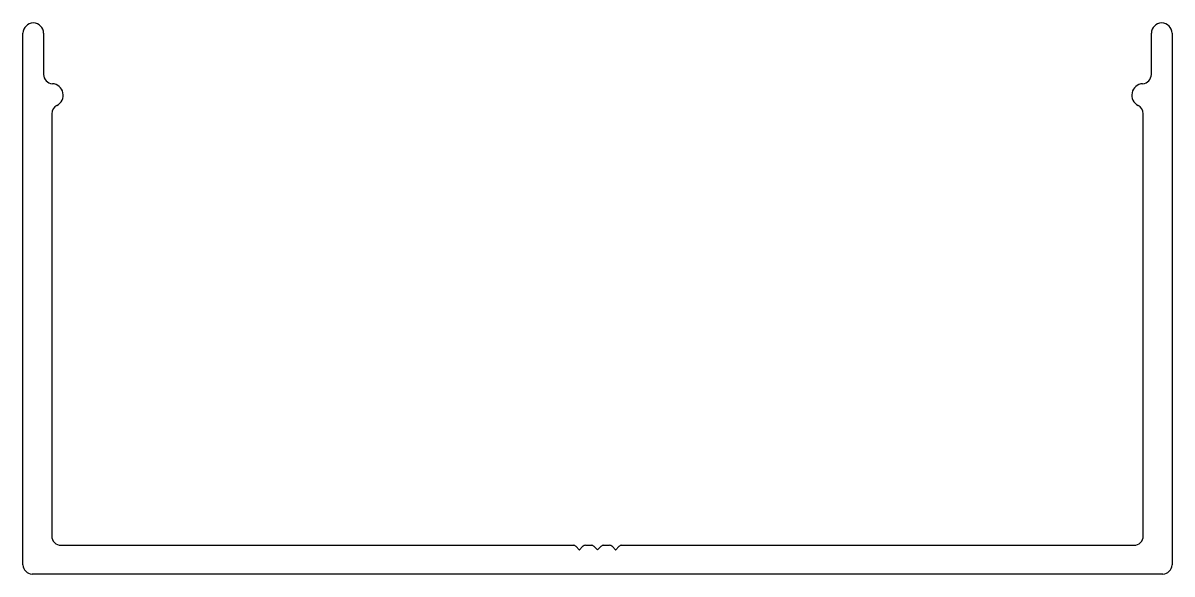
# Model space of a CAD drawing. Extents: x -28.8 to 34.7, y 7 to 37.5.
import ezdxf

# ---------------------------------------------------------------- set-up
doc = ezdxf.new("R2010")
doc.units = 0
doc.layers.get('0').update_dxf_attribs({"linetype": 'CONTINUOUS'})

msp = doc.modelspace()

# ---------------------------------------------------------------- linework, layer by layer
for p, q in [((-28.766, 7.544), (-28.766, 36.911)), ((-27.623, 36.911), (-27.623, 34.636)), ((33.591, 34.636), (33.591, 36.911)), ((34.734, 36.911), (34.734, 7.544)), ((-27.178, 32.471), (-27.178, 9.131)), ((33.147, 9.131), (33.147, 32.471)), ((-26.67, 8.623), (1.631, 8.623)), ((1.807, 8.55), (1.979, 8.379)), ((1.99, 8.379), (2.161, 8.55)), ((2.338, 8.623), (2.631, 8.623)), ((2.807, 8.55), (2.978, 8.379)), ((2.99, 8.379), (3.161, 8.55)), ((3.338, 8.623), (3.631, 8.623)), ((3.807, 8.55), (3.978, 8.379)), ((3.99, 8.379), (4.161, 8.55)), ((4.338, 8.623), (32.639, 8.623)), ((34.226, 7.036), (-28.258, 7.036))]:
    msp.add_line(p, q)
for centre, radius, start, end in [((-28.194, 36.911), 0.571, 0, 180), ((34.163, 36.911), 0.572, 0, 180), ((-27.115, 34.636), 0.508, 180, 266.81526), ((33.083, 34.636), 0.508, 273.18474, 360), ((-27.178, 33.495), 0.635, 296.3878, 86.81526), ((33.147, 33.495), 0.635, 93.18474, 243.6122), ((-26.67, 32.471), 0.508, 116.3878, 180), ((32.639, 32.471), 0.508, 360, 63.6122), ((-26.67, 9.131), 0.508, 179.99996, 270.00004), ((32.639, 9.131), 0.508, 269.99996, 0.00004), ((1.631, 8.373), 0.25, 45, 90), ((1.984, 8.385), 0.008, 225, 315), ((2.338, 8.373), 0.25, 90, 135), ((2.631, 8.373), 0.25, 45, 90), ((2.984, 8.385), 0.008, 225, 315), ((3.338, 8.373), 0.25, 90, 135), ((3.631, 8.373), 0.25, 45, 90), ((3.984, 8.385), 0.008, 225, 315), ((4.338, 8.373), 0.25, 90, 135), ((-28.258, 7.544), 0.508, 180, 270), ((34.226, 7.544), 0.508, 270, 360)]:
    msp.add_arc(centre, radius, start, end)

doc.saveas('drawing.dxf')
